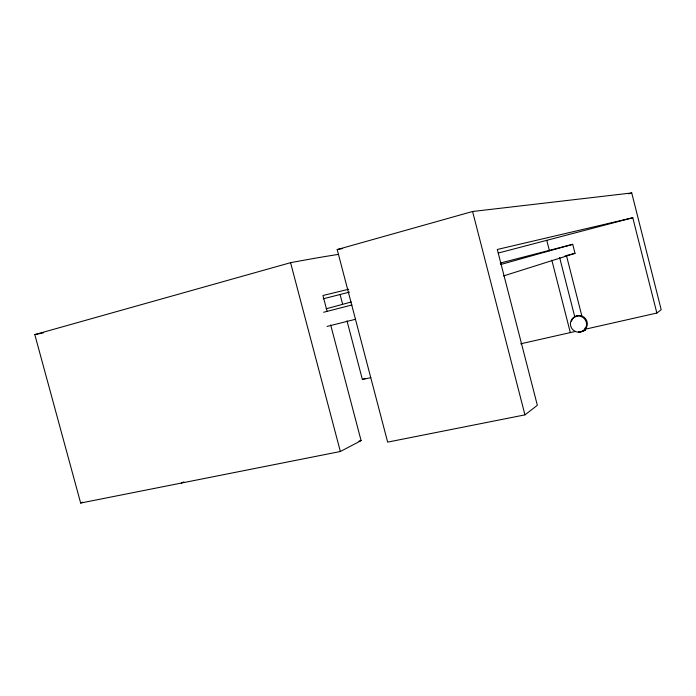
<?xml version="1.0" encoding="UTF-8"?>
<svg xmlns="http://www.w3.org/2000/svg" width="696" height="696" viewBox="0 0 696 696"><rect width="100%" height="100%" fill="white"/><g stroke="black" fill="none" stroke-linecap="round" stroke-linejoin="round"><path stroke-width="1.04" d="M584.945 328.103L585.397 330.304L580.49 332.018M656.859 313.043L661.2 309.694L631.733 192.957L472.584 211.497L337.195 249.568L387.655 442.117L524.958 414.868L537.347 405.298L497.292 249.472L632.786 217.752L656.859 313.043L585.101 329.251M330.678 324.954L361.094 440.629L340.353 451.504L80.658 503.043L34.8 334.611L290.571 262.679A668.786 19.897 -13.7 0 1 338.56 254.379M576.445 316.149L577.236 315.714M579.02 331.661L578.62 331.905L580.429 331.714M181.247 483.076L183.883 481.902M80.658 503.043L82.641 502.173M346.982 320.804L362.39 379.538L365.113 378.337M503.539 275.938L575.018 253.344L572.721 244.331L500.241 263.062M500.598 264.541L572.721 244.331M566.048 255.78L564.813 256.119M628.592 193.81L631.733 192.957M326.128 308.806L351.228 301.994M323.231 298.81L349.505 292.111M498.475 253.005L632.786 217.752M323.631 312.252L351.967 304.97M566.605 255.493L575.018 253.344M327.024 326.433L355.499 319.29M362.39 379.538L370.803 377.632M520.695 343.807L575.609 331.392M582.822 330.583L584.388 330.269M34.8 334.611L43.3 332.862M358.962 441.055L361.094 440.629M584.953 330.182L585.484 330.2M327.085 311.286L322.944 295.504L335.385 292.468A667.716 3.532 -14.4 0 1 348.696 289.249M290.571 262.679L340.353 451.504M340.1 294.582L342.58 304.022M472.584 211.497L524.958 414.868M566.474 255.65L582.004 316.55M559.61 257.424L574.87 317.219M546.76 240.329L549.44 250.812M551.85 260.252L570.328 332.584M571.486 321.221A8.221 7.969 48.7 0 1 580.055 315.575A8.221 7.969 48.7 0 1 587.337 323.249A8.221 7.969 48.7 0 1 581.273 331.54M337.195 249.568A512.621 16.913 -13.8 0 1 342.658 248.524M570.389 323.736A8.239 7.995 48.9 0 0 582.456 331.296A8.239 7.995 48.9 0 0 582.63 317.211A8.239 7.995 48.9 0 0 570.389 323.736"/></g></svg>
